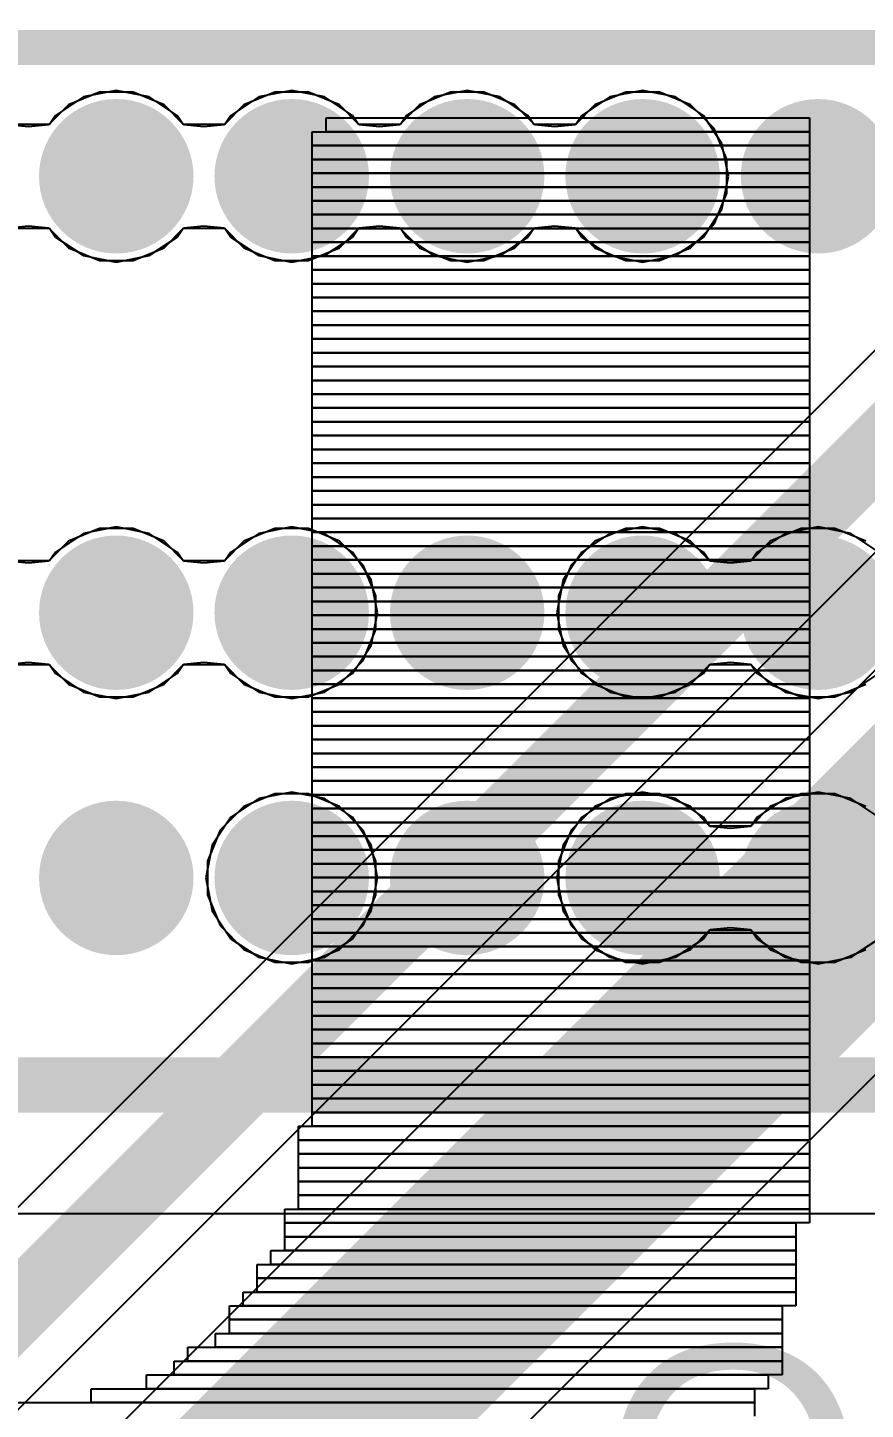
# Model space of a CAD drawing. Header units: inches. Extents: x -25 to 271, y -41 to 15.
# Drawn here: x 13.34 to 16.37, y -32.47 to -27.47 of the extents above; entities that cross this region are included whole.
import ezdxf

# ---------------------------------------------------------------- set-up
doc = ezdxf.new("R2010")
doc.units = ezdxf.units.IN
for name, color, linetype in [('Bottom Layer', 5, 'Continuous'), ('Bottom Overlay', 54, 'Continuous'), ('Top Layer', 1, 'Continuous'), ('Top Overlay', 2, 'Continuous'), ('Top Paste', 8, 'Continuous'), ('Top Solder', 216, 'Continuous')]:
    doc.layers.add(name, color=color, linetype=linetype)
doc.styles.add('Arial', font='', dxfattribs={"height": 0.2})
doc.styles.get('Arial').set_extended_font_data('Arial')

# ---------------------------------------------------------------- blocks, each defined once
blk = doc.blocks.new('BL_R8812AF1_B_14')
at = {"layer": 'Bottom Overlay'}
blk.add_lwpolyline([(13.5, 8.9, 0.127, 0.127, 0), (-13.5, 8.9, 0.127, 0.127, 0)], format="xyseb", dxfattribs=at)
blk = doc.blocks.new('ADM6_30_01_5_L_4_2_A_TR_66')
at = {"layer": 'Top Layer'}
h = blk.add_hatch(color=1, dxfattribs=at)
edge = h.paths.add_edge_path()
edge.add_arc((-0.9525, 1.75), 0.178, 0, 360)
h = blk.add_hatch(color=1, dxfattribs=at)
edge = h.paths.add_edge_path()
edge.add_arc((-0.3175, 1.75), 0.178, 0, 360)
h = blk.add_hatch(color=1, dxfattribs=at)
edge = h.paths.add_edge_path()
edge.add_arc((0.3175, 1.75), 0.178, 0, 360)
h = blk.add_hatch(color=1, dxfattribs=at)
edge = h.paths.add_edge_path()
edge.add_arc((0.9525, 1.75), 0.178, 0, 360)
h = blk.add_hatch(color=1, dxfattribs=at)
edge = h.paths.add_edge_path()
edge.add_arc((1.5875, 1.75), 0.178, 0, 360)
h = blk.add_hatch(color=1, dxfattribs=at)
edge = h.paths.add_edge_path()
edge.add_arc((-0.9525, 0.79), 0.178, 0, 360)
h = blk.add_hatch(color=1, dxfattribs=at)
edge = h.paths.add_edge_path()
edge.add_arc((-0.3175, 0.79), 0.178, 0, 360)
h = blk.add_hatch(color=1, dxfattribs=at)
edge = h.paths.add_edge_path()
edge.add_arc((0.3175, 0.79), 0.178, 0, 360)
h = blk.add_hatch(color=1, dxfattribs=at)
edge = h.paths.add_edge_path()
edge.add_arc((0.9525, 0.79), 0.178, 0, 360)
h = blk.add_hatch(color=1, dxfattribs=at)
edge = h.paths.add_edge_path()
edge.add_arc((1.5875, 0.79), 0.178, 0, 360)
h = blk.add_hatch(color=1, dxfattribs=at)
edge = h.paths.add_edge_path()
edge.add_arc((-0.9525, -0.79), 0.178, 0, 360)
h = blk.add_hatch(color=1, dxfattribs=at)
edge = h.paths.add_edge_path()
edge.add_arc((-0.3175, -0.79), 0.178, 0, 360)
h = blk.add_hatch(color=1, dxfattribs=at)
edge = h.paths.add_edge_path()
edge.add_arc((0.3175, -0.79), 0.178, 0, 360)
h = blk.add_hatch(color=1, dxfattribs=at)
edge = h.paths.add_edge_path()
edge.add_arc((0.9525, -0.79), 0.178, 0, 360)
h = blk.add_hatch(color=1, dxfattribs=at)
edge = h.paths.add_edge_path()
edge.add_arc((1.5875, -0.79), 0.178, 0, 360)
at = {"layer": 'Top Paste'}
h = blk.add_hatch(color=8, dxfattribs=at)
edge = h.paths.add_edge_path()
edge.add_arc((-0.9525, 1.75), 0.178, 0, 360)
h = blk.add_hatch(color=8, dxfattribs=at)
edge = h.paths.add_edge_path()
edge.add_arc((-0.3175, 1.75), 0.178, 0, 360)
h = blk.add_hatch(color=8, dxfattribs=at)
edge = h.paths.add_edge_path()
edge.add_arc((0.3175, 1.75), 0.178, 0, 360)
h = blk.add_hatch(color=8, dxfattribs=at)
edge = h.paths.add_edge_path()
edge.add_arc((0.9525, 1.75), 0.178, 0, 360)
h = blk.add_hatch(color=8, dxfattribs=at)
edge = h.paths.add_edge_path()
edge.add_arc((1.5875, 1.75), 0.178, 0, 360)
h = blk.add_hatch(color=8, dxfattribs=at)
edge = h.paths.add_edge_path()
edge.add_arc((-0.9525, 0.79), 0.178, 0, 360)
h = blk.add_hatch(color=8, dxfattribs=at)
edge = h.paths.add_edge_path()
edge.add_arc((-0.3175, 0.79), 0.178, 0, 360)
h = blk.add_hatch(color=8, dxfattribs=at)
edge = h.paths.add_edge_path()
edge.add_arc((0.3175, 0.79), 0.178, 0, 360)
h = blk.add_hatch(color=8, dxfattribs=at)
edge = h.paths.add_edge_path()
edge.add_arc((0.9525, 0.79), 0.178, 0, 360)
h = blk.add_hatch(color=8, dxfattribs=at)
edge = h.paths.add_edge_path()
edge.add_arc((1.5875, 0.79), 0.178, 0, 360)
h = blk.add_hatch(color=8, dxfattribs=at)
edge = h.paths.add_edge_path()
edge.add_arc((-0.9525, -0.79), 0.178, 0, 360)
h = blk.add_hatch(color=8, dxfattribs=at)
edge = h.paths.add_edge_path()
edge.add_arc((-0.3175, -0.79), 0.178, 0, 360)
h = blk.add_hatch(color=8, dxfattribs=at)
edge = h.paths.add_edge_path()
edge.add_arc((0.3175, -0.79), 0.178, 0, 360)
h = blk.add_hatch(color=8, dxfattribs=at)
edge = h.paths.add_edge_path()
edge.add_arc((0.9525, -0.79), 0.178, 0, 360)
h = blk.add_hatch(color=8, dxfattribs=at)
edge = h.paths.add_edge_path()
edge.add_arc((1.5875, -0.79), 0.178, 0, 360)
at = {"layer": 'Top Solder'}
h = blk.add_hatch(color=216, dxfattribs=at)
edge = h.paths.add_edge_path()
edge.add_arc((-0.9525, 1.75), 0.2796, 0, 360)
h = blk.add_hatch(color=216, dxfattribs=at)
edge = h.paths.add_edge_path()
edge.add_arc((-0.3175, 1.75), 0.2796, 0, 360)
h = blk.add_hatch(color=216, dxfattribs=at)
edge = h.paths.add_edge_path()
edge.add_arc((0.3175, 1.75), 0.2796, 0, 360)
h = blk.add_hatch(color=216, dxfattribs=at)
edge = h.paths.add_edge_path()
edge.add_arc((0.9525, 1.75), 0.2796, 0, 360)
h = blk.add_hatch(color=216, dxfattribs=at)
edge = h.paths.add_edge_path()
edge.add_arc((1.5875, 1.75), 0.2796, 0, 360)
h = blk.add_hatch(color=216, dxfattribs=at)
edge = h.paths.add_edge_path()
edge.add_arc((-0.9525, 0.79), 0.2796, 0, 360)
h = blk.add_hatch(color=216, dxfattribs=at)
edge = h.paths.add_edge_path()
edge.add_arc((-0.3175, 0.79), 0.2796, 0, 360)
h = blk.add_hatch(color=216, dxfattribs=at)
edge = h.paths.add_edge_path()
edge.add_arc((0.3175, 0.79), 0.2796, 0, 360)
h = blk.add_hatch(color=216, dxfattribs=at)
edge = h.paths.add_edge_path()
edge.add_arc((0.9525, 0.79), 0.2796, 0, 360)
h = blk.add_hatch(color=216, dxfattribs=at)
edge = h.paths.add_edge_path()
edge.add_arc((1.5875, 0.79), 0.2796, 0, 360)
h = blk.add_hatch(color=216, dxfattribs=at)
edge = h.paths.add_edge_path()
edge.add_arc((-0.9525, -0.79), 0.2796, 0, 360)
h = blk.add_hatch(color=216, dxfattribs=at)
edge = h.paths.add_edge_path()
edge.add_arc((-0.3175, -0.79), 0.2796, 0, 360)
h = blk.add_hatch(color=216, dxfattribs=at)
edge = h.paths.add_edge_path()
edge.add_arc((0.3175, -0.79), 0.2796, 0, 360)
h = blk.add_hatch(color=216, dxfattribs=at)
edge = h.paths.add_edge_path()
edge.add_arc((0.9525, -0.79), 0.2796, 0, 360)
h = blk.add_hatch(color=216, dxfattribs=at)
edge = h.paths.add_edge_path()
edge.add_arc((1.5875, -0.79), 0.2796, 0, 360)
at = {"layer": 'Top Overlay'}
blk.add_lwpolyline([(11.178, 2.5, 0.2, 0.2, 0), (-11.178, 2.5, 0.2, 0.2, 0)], format="xyseb", dxfattribs=at)

msp = doc.modelspace()

# ---------------------------------------------------------------- linework, layer by layer
at = {"layer": 'Bottom Layer'}
for p, q in [((17.5896, -27.4594), (10.1543, -34.8946)), ((18.5239, -27.6828), (11.5147, -34.692)), ((10.4447, -35.3367), (18.0317, -27.7498)), ((13.2487, -34.423), (19.4081, -28.2636))]:
    msp.add_line(p, q, dxfattribs=at)
for points in [[(10.2616, -35.1536, 0.254, 0.254, 0), (17.8486, -27.5666, 0.254, 0.254, 0)], [(11.881, -35.0582, 0.762, 0.762, 0), (19.0419, -27.8973, 0.762, 0.762, 0)]]:
    msp.add_lwpolyline(points, format="xyseb", dxfattribs=at)
at = {"layer": 'Bottom Overlay'}
for p, q in [((14.4225, -27.8488), (14.4225, -27.7988)), ((14.4225, -27.7988), (16.1723, -27.7988)), ((16.1723, -27.7988), (16.1723, -27.8488)), ((14.3725, -27.8989), (14.3725, -27.8488)), ((14.3725, -27.8488), (16.1723, -27.8488)), ((16.1723, -27.8488), (14.4225, -27.8488)), ((16.1723, -27.8488), (16.1723, -27.8989)), ((14.3725, -27.9489), (14.3725, -27.8989)), ((14.3725, -27.8989), (16.1723, -27.8989)), ((16.1723, -27.8989), (14.3725, -27.8989)), ((16.1723, -27.8989), (16.1723, -27.9489)), ((16.1723, -27.9489), (14.3725, -27.9489)), ((14.3725, -27.9989), (14.3725, -27.9489)), ((14.3725, -27.9489), (16.1723, -27.9489)), ((16.1723, -27.9489), (16.1723, -27.9989)), ((16.1723, -27.9989), (14.3725, -27.9989)), ((14.3725, -28.049), (14.3725, -27.9989)), ((14.3725, -27.9989), (16.1723, -27.9989)), ((16.1723, -27.9989), (16.1723, -28.049)), ((16.1723, -28.049), (14.3725, -28.049)), ((14.3725, -28.0987), (14.3725, -28.049)), ((14.3725, -28.049), (16.1723, -28.049)), ((16.1723, -28.049), (16.1723, -28.0987)), ((14.3725, -28.1488), (14.3725, -28.0987)), ((14.3725, -28.0987), (16.1723, -28.0987)), ((16.1723, -28.0987), (14.3725, -28.0987)), ((16.1723, -28.0987), (16.1723, -28.1488)), ((16.1723, -28.1488), (14.3725, -28.1488)), ((14.3725, -28.1988), (14.3725, -28.1488)), ((14.3725, -28.1488), (16.1723, -28.1488)), ((16.1723, -28.1488), (16.1723, -28.1988)), ((16.1723, -28.1988), (14.3725, -28.1988)), ((14.3725, -28.2489), (14.3725, -28.1988)), ((14.3725, -28.1988), (16.1723, -28.1988)), ((16.1723, -28.1988), (16.1723, -28.2489)), ((16.1723, -28.2489), (14.3725, -28.2489)), ((14.3725, -28.2989), (14.3725, -28.2489)), ((14.3725, -28.2489), (16.1723, -28.2489)), ((16.1723, -28.2489), (16.1723, -28.2989)), ((14.3725, -28.3489), (14.3725, -28.2989)), ((14.3725, -28.2989), (16.1723, -28.2989)), ((16.1723, -28.2989), (14.3725, -28.2989)), ((16.1723, -28.2989), (16.1723, -28.3489)), ((16.1723, -28.3489), (14.3725, -28.3489)), ((14.3725, -28.399), (14.3725, -28.3489)), ((14.3725, -28.3489), (16.1723, -28.3489)), ((16.1723, -28.3489), (16.1723, -28.399)), ((16.1723, -28.399), (14.3725, -28.399)), ((14.3725, -28.4488), (14.3725, -28.399)), ((14.3725, -28.399), (16.1723, -28.399)), ((16.1723, -28.399), (16.1723, -28.4488)), ((16.1723, -28.4488), (14.3725, -28.4488)), ((14.3725, -28.4988), (14.3725, -28.4488)), ((14.3725, -28.4488), (16.1723, -28.4488)), ((16.1723, -28.4488), (16.1723, -28.4988)), ((16.1723, -28.4988), (14.3725, -28.4988)), ((14.3725, -28.5488), (14.3725, -28.4988)), ((14.3725, -28.4988), (16.1723, -28.4988)), ((16.1723, -28.4988), (16.1723, -28.5488)), ((16.1723, -28.5488), (14.3725, -28.5488)), ((14.3725, -28.5989), (14.3725, -28.5488)), ((14.3725, -28.5488), (16.1723, -28.5488)), ((16.1723, -28.5488), (16.1723, -28.5989)), ((14.3725, -28.6489), (14.3725, -28.5989)), ((14.3725, -28.5989), (16.1723, -28.5989)), ((16.1723, -28.5989), (14.3725, -28.5989)), ((16.1723, -28.5989), (16.1723, -28.6489)), ((16.1723, -28.6489), (14.3725, -28.6489)), ((14.3725, -28.699), (14.3725, -28.6489)), ((14.3725, -28.6489), (16.1723, -28.6489)), ((16.1723, -28.6489), (16.1723, -28.699)), ((16.1723, -28.699), (14.3725, -28.699)), ((14.3725, -28.749), (14.3725, -28.699)), ((14.3725, -28.699), (16.1723, -28.699)), ((16.1723, -28.699), (16.1723, -28.749)), ((14.3725, -28.7988), (14.3725, -28.749)), ((14.3725, -28.749), (16.1723, -28.749)), ((16.1723, -28.749), (14.3725, -28.749)), ((16.1723, -28.749), (16.1723, -28.7988)), ((16.1723, -28.7988), (14.3725, -28.7988)), ((14.3725, -28.8488), (14.3725, -28.7988)), ((14.3725, -28.7988), (16.1723, -28.7988)), ((16.1723, -28.7988), (16.1723, -28.8488)), ((16.1723, -28.8488), (14.3725, -28.8488)), ((14.3725, -28.8988), (14.3725, -28.8488)), ((14.3725, -28.8488), (16.1723, -28.8488)), ((16.1723, -28.8488), (16.1723, -28.8988)), ((16.1723, -28.8988), (14.3725, -28.8988)), ((14.3725, -28.9489), (14.3725, -28.8988)), ((14.3725, -28.8988), (16.1723, -28.8988)), ((16.1723, -28.8988), (16.1723, -28.9489)), ((14.3725, -28.9989), (14.3725, -28.9489)), ((14.3725, -28.9489), (16.1723, -28.9489)), ((16.1723, -28.9489), (14.3725, -28.9489)), ((16.1723, -28.9489), (16.1723, -28.9989)), ((16.1723, -28.9989), (14.3725, -28.9989)), ((14.3725, -29.049), (14.3725, -28.9989)), ((14.3725, -28.9989), (16.1723, -28.9989)), ((16.1723, -28.9989), (16.1723, -29.049)), ((16.1723, -29.049), (14.3725, -29.049)), ((14.3725, -29.099), (14.3725, -29.049)), ((14.3725, -29.049), (16.1723, -29.049)), ((16.1723, -29.049), (16.1723, -29.099)), ((16.1723, -29.099), (14.3725, -29.099)), ((14.3725, -29.1488), (14.3725, -29.099)), ((14.3725, -29.099), (16.1723, -29.099)), ((16.1723, -29.099), (16.1723, -29.1488)), ((16.1723, -29.1488), (14.3725, -29.1488)), ((14.3725, -29.1988), (14.3725, -29.1488)), ((14.3725, -29.1488), (16.1723, -29.1488)), ((16.1723, -29.1488), (16.1723, -29.1988)), ((16.1723, -29.1988), (14.3725, -29.1988)), ((14.3725, -29.2489), (14.3725, -29.1988)), ((14.3725, -29.1988), (16.1723, -29.1988)), ((16.1723, -29.1988), (16.1723, -29.2489)), ((16.1723, -29.2489), (14.3725, -29.2489)), ((14.3725, -29.2989), (14.3725, -29.2489)), ((14.3725, -29.2489), (16.1723, -29.2489)), ((16.1723, -29.2489), (16.1723, -29.2989)), ((14.3725, -29.3489), (14.3725, -29.2989)), ((14.3725, -29.2989), (16.1723, -29.2989)), ((16.1723, -29.2989), (14.3725, -29.2989)), ((16.1723, -29.2989), (16.1723, -29.3489)), ((16.1723, -29.3489), (14.3725, -29.3489)), ((14.3725, -29.399), (14.3725, -29.3489)), ((14.3725, -29.3489), (16.1723, -29.3489)), ((16.1723, -29.3489), (16.1723, -29.399)), ((16.1723, -29.399), (14.3725, -29.399)), ((14.3725, -29.4488), (14.3725, -29.399)), ((14.3725, -29.399), (16.1723, -29.399)), ((16.1723, -29.399), (16.1723, -29.4488)), ((14.3725, -29.4988), (14.3725, -29.4488)), ((14.3725, -29.4488), (16.1723, -29.4488)), ((16.1723, -29.4488), (14.3725, -29.4488)), ((16.1723, -29.4488), (16.1723, -29.4988)), ((16.1723, -29.4988), (14.3725, -29.4988)), ((14.3725, -29.5488), (14.3725, -29.4988)), ((14.3725, -29.4988), (16.1723, -29.4988)), ((16.1723, -29.4988), (16.1723, -29.5488)), ((14.3725, -29.5989), (14.3725, -29.5488)), ((14.3725, -29.5488), (16.1723, -29.5488)), ((16.1723, -29.5488), (14.3725, -29.5488)), ((16.1723, -29.5488), (16.1723, -29.5989)), ((14.3725, -29.6489), (14.3725, -29.5989)), ((14.3725, -29.5989), (16.1723, -29.5989)), ((16.1723, -29.5989), (14.3725, -29.5989)), ((16.1723, -29.5989), (16.1723, -29.6489)), ((16.1723, -29.6489), (14.3725, -29.6489)), ((14.3725, -29.6989), (14.3725, -29.6489)), ((14.3725, -29.6489), (16.1723, -29.6489)), ((16.1723, -29.6489), (16.1723, -29.6989)), ((16.1723, -29.6989), (14.3725, -29.6989)), ((14.3725, -29.749), (14.3725, -29.6989)), ((14.3725, -29.6989), (16.1723, -29.6989)), ((16.1723, -29.6989), (16.1723, -29.749)), ((14.3725, -29.7988), (14.3725, -29.749)), ((14.3725, -29.749), (16.1723, -29.749)), ((16.1723, -29.749), (14.3725, -29.749)), ((16.1723, -29.749), (16.1723, -29.7988)), ((16.1723, -29.7988), (14.3725, -29.7988)), ((14.3725, -29.8488), (14.3725, -29.7988)), ((14.3725, -29.7988), (16.1723, -29.7988)), ((16.1723, -29.7988), (16.1723, -29.8488)), ((14.3725, -29.8988), (14.3725, -29.8488)), ((14.3725, -29.8488), (16.1723, -29.8488)), ((16.1723, -29.8488), (14.3725, -29.8488)), ((16.1723, -29.8488), (16.1723, -29.8988)), ((16.1723, -29.8988), (14.3725, -29.8988)), ((14.3725, -29.9489), (14.3725, -29.8988)), ((14.3725, -29.8988), (16.1723, -29.8988)), ((16.1723, -29.8988), (16.1723, -29.9489)), ((14.3725, -29.9989), (14.3725, -29.9489)), ((14.3725, -29.9489), (16.1723, -29.9489)), ((16.1723, -29.9489), (14.3725, -29.9489)), ((16.1723, -29.9489), (16.1723, -29.9989)), ((16.1723, -29.9989), (14.3725, -29.9989)), ((14.3725, -30.049), (14.3725, -29.9989)), ((14.3725, -29.9989), (16.1723, -29.9989)), ((16.1723, -29.9989), (16.1723, -30.049)), ((16.1723, -30.049), (14.3725, -30.049)), ((14.3725, -30.099), (14.3725, -30.049)), ((14.3725, -30.049), (16.1723, -30.049)), ((16.1723, -30.049), (16.1723, -30.099)), ((14.3725, -30.1488), (14.3725, -30.099)), ((14.3725, -30.099), (16.1723, -30.099)), ((16.1723, -30.099), (14.3725, -30.099)), ((16.1723, -30.099), (16.1723, -30.1488)), ((16.1723, -30.1488), (14.3725, -30.1488)), ((14.3725, -30.1988), (14.3725, -30.1488)), ((14.3725, -30.1488), (16.1723, -30.1488)), ((16.1723, -30.1488), (16.1723, -30.1988)), ((16.1723, -30.1988), (14.3725, -30.1988)), ((14.3725, -30.2489), (14.3725, -30.1988)), ((14.3725, -30.1988), (16.1723, -30.1988)), ((16.1723, -30.1988), (16.1723, -30.2489)), ((16.1723, -30.2489), (14.3725, -30.2489)), ((14.3725, -30.2989), (14.3725, -30.2489)), ((14.3725, -30.2489), (16.1723, -30.2489)), ((16.1723, -30.2489), (16.1723, -30.2989)), ((16.1723, -30.2989), (14.3725, -30.2989)), ((14.3725, -30.3489), (14.3725, -30.2989)), ((14.3725, -30.2989), (16.1723, -30.2989)), ((16.1723, -30.2989), (16.1723, -30.3489)), ((14.3725, -30.399), (14.3725, -30.3489)), ((14.3725, -30.3489), (16.1723, -30.3489)), ((16.1723, -30.3489), (14.3725, -30.3489)), ((16.1723, -30.3489), (16.1723, -30.399)), ((14.3725, -30.4488), (14.3725, -30.399)), ((14.3725, -30.399), (16.1723, -30.399)), ((16.1723, -30.399), (14.3725, -30.399)), ((16.1723, -30.399), (16.1723, -30.4488)), ((14.3725, -30.4988), (14.3725, -30.4488)), ((14.3725, -30.4488), (16.1723, -30.4488)), ((16.1723, -30.4488), (14.3725, -30.4488)), ((16.1723, -30.4488), (16.1723, -30.4988)), ((14.3725, -30.5488), (14.3725, -30.4988)), ((14.3725, -30.4988), (16.1723, -30.4988)), ((16.1723, -30.4988), (14.3725, -30.4988)), ((16.1723, -30.4988), (16.1723, -30.5488)), ((16.1723, -30.5488), (14.3725, -30.5488)), ((14.3725, -30.5989), (14.3725, -30.5488)), ((14.3725, -30.5488), (16.1723, -30.5488)), ((16.1723, -30.5488), (16.1723, -30.5989)), ((14.3725, -30.6489), (14.3725, -30.5989)), ((14.3725, -30.5989), (16.1723, -30.5989)), ((16.1723, -30.5989), (14.3725, -30.5989)), ((16.1723, -30.5989), (16.1723, -30.6489)), ((16.1723, -30.6489), (14.3725, -30.6489)), ((14.3725, -30.6989), (14.3725, -30.6489)), ((14.3725, -30.6489), (16.1723, -30.6489)), ((16.1723, -30.6489), (16.1723, -30.6989)), ((16.1723, -30.6989), (14.3725, -30.6989)), ((14.3725, -30.749), (14.3725, -30.6989)), ((14.3725, -30.6989), (16.1723, -30.6989)), ((16.1723, -30.6989), (16.1723, -30.749)), ((16.1723, -30.749), (14.3725, -30.749)), ((14.3725, -30.7988), (14.3725, -30.749)), ((14.3725, -30.749), (16.1723, -30.749)), ((16.1723, -30.749), (16.1723, -30.7988)), ((16.1723, -30.7988), (14.3725, -30.7988)), ((14.3725, -30.8488), (14.3725, -30.7988)), ((14.3725, -30.7988), (16.1723, -30.7988)), ((16.1723, -30.7988), (16.1723, -30.8488)), ((16.1723, -30.8488), (14.3725, -30.8488)), ((14.3725, -30.8988), (14.3725, -30.8488)), ((14.3725, -30.8488), (16.1723, -30.8488)), ((16.1723, -30.8488), (16.1723, -30.8988)), ((14.3725, -30.9489), (14.3725, -30.8988)), ((14.3725, -30.8988), (16.1723, -30.8988)), ((16.1723, -30.8988), (14.3725, -30.8988)), ((16.1723, -30.8988), (16.1723, -30.9489)), ((16.1723, -30.9489), (14.3725, -30.9489)), ((14.3725, -30.9989), (14.3725, -30.9489)), ((14.3725, -30.9489), (16.1723, -30.9489)), ((16.1723, -30.9489), (16.1723, -30.9989)), ((16.1723, -30.9989), (14.3725, -30.9989)), ((14.3725, -31.049), (14.3725, -30.9989)), ((14.3725, -30.9989), (16.1723, -30.9989)), ((16.1723, -30.9989), (16.1723, -31.049)), ((14.3725, -31.099), (14.3725, -31.049)), ((14.3725, -31.049), (16.1723, -31.049)), ((16.1723, -31.049), (14.3725, -31.049)), ((16.1723, -31.049), (16.1723, -31.099)), ((16.1723, -31.099), (14.3725, -31.099)), ((14.3725, -31.1488), (14.3725, -31.099)), ((14.3725, -31.099), (16.1723, -31.099)), ((16.1723, -31.099), (16.1723, -31.1488)), ((14.3725, -31.1988), (14.3725, -31.1488)), ((14.3725, -31.1488), (16.1723, -31.1488)), ((16.1723, -31.1488), (14.3725, -31.1488)), ((16.1723, -31.1488), (16.1723, -31.1988)), ((16.1723, -31.1988), (14.3725, -31.1988)), ((14.3725, -31.2489), (14.3725, -31.1988)), ((14.3725, -31.1988), (16.1723, -31.1988)), ((16.1723, -31.1988), (16.1723, -31.2489)), ((14.3725, -31.2989), (14.3725, -31.2489)), ((14.3725, -31.2489), (16.1723, -31.2489)), ((16.1723, -31.2489), (14.3725, -31.2489)), ((16.1723, -31.2489), (16.1723, -31.2989)), ((14.3725, -31.3489), (14.3725, -31.2989)), ((14.3725, -31.2989), (16.1723, -31.2989)), ((16.1723, -31.2989), (14.3725, -31.2989)), ((16.1723, -31.2989), (16.1723, -31.3489)), ((16.1723, -31.3489), (14.3725, -31.3489)), ((14.3725, -31.399), (14.3725, -31.3489)), ((14.3725, -31.3489), (16.1723, -31.3489)), ((16.1723, -31.3489), (16.1723, -31.399)), ((16.1723, -31.399), (14.3725, -31.399)), ((14.3725, -31.4488), (14.3725, -31.399)), ((14.3725, -31.399), (16.1723, -31.399)), ((16.1723, -31.399), (16.1723, -31.4488)), ((14.3224, -31.4988), (14.3224, -31.4488)), ((14.3224, -31.4488), (16.1723, -31.4488)), ((16.1723, -31.4488), (14.3725, -31.4488)), ((16.1723, -31.4488), (16.1723, -31.4988)), ((16.1723, -31.4988), (14.3224, -31.4988)), ((14.3224, -31.5488), (14.3224, -31.4988)), ((14.3224, -31.4988), (16.1723, -31.4988)), ((16.1723, -31.4988), (16.1723, -31.5488)), ((14.3224, -31.5989), (14.3224, -31.5488)), ((14.3224, -31.5488), (16.1723, -31.5488)), ((16.1723, -31.5488), (14.3224, -31.5488)), ((16.1723, -31.5488), (16.1723, -31.5989)), ((14.3224, -31.6489), (14.3224, -31.5989)), ((14.3224, -31.5989), (16.1723, -31.5989)), ((16.1723, -31.5989), (14.3224, -31.5989)), ((16.1723, -31.5989), (16.1723, -31.6489)), ((14.3224, -31.6989), (14.3224, -31.6489)), ((14.3224, -31.6489), (16.1723, -31.6489)), ((16.1723, -31.6489), (14.3224, -31.6489)), ((16.1723, -31.6489), (16.1723, -31.6989)), ((14.3224, -31.749), (14.3224, -31.6989)), ((14.3224, -31.6989), (16.1723, -31.6989)), ((16.1723, -31.6989), (14.3224, -31.6989)), ((16.1723, -31.6989), (16.1723, -31.749)), ((14.2724, -31.7988), (14.2724, -31.749)), ((14.2724, -31.749), (16.1723, -31.749)), ((16.1723, -31.749), (14.3224, -31.749)), ((16.1723, -31.749), (16.1723, -31.7988)), ((16.1723, -31.7988), (14.2724, -31.7988)), ((14.2724, -31.8488), (14.2724, -31.7988)), ((14.2724, -31.7988), (16.1223, -31.7988)), ((16.1223, -31.7988), (16.1223, -31.8488)), ((16.1223, -31.8488), (14.2724, -31.8488)), ((14.2724, -31.8988), (14.2724, -31.8488)), ((14.2724, -31.8488), (16.1223, -31.8488)), ((16.1223, -31.8488), (16.1223, -31.8988)), ((14.2223, -31.9489), (14.2223, -31.8988)), ((14.2223, -31.8988), (16.1223, -31.8988)), ((16.1223, -31.8988), (14.2724, -31.8988)), ((16.1223, -31.8988), (16.1223, -31.9489)), ((14.1723, -31.9989), (14.1723, -31.9489)), ((14.1723, -31.9489), (16.1223, -31.9489)), ((16.1223, -31.9489), (14.2223, -31.9489)), ((16.1223, -31.9489), (16.1223, -31.9989)), ((14.1723, -32.049), (14.1723, -31.9989)), ((14.1723, -31.9989), (16.1223, -31.9989)), ((16.1223, -31.9989), (14.1723, -31.9989)), ((16.1223, -31.9989), (16.1223, -32.049)), ((14.1223, -32.099), (14.1223, -32.049)), ((14.1223, -32.049), (16.1223, -32.049)), ((16.1223, -32.049), (14.1723, -32.049)), ((16.1223, -32.049), (16.1223, -32.099)), ((14.0725, -32.1488), (14.0725, -32.099)), ((14.0725, -32.099), (16.0725, -32.099)), ((16.1223, -32.099), (14.1223, -32.099)), ((16.0725, -32.099), (16.0725, -32.1488)), ((14.0725, -32.1988), (14.0725, -32.1488)), ((14.0725, -32.1488), (16.0725, -32.1488)), ((16.0725, -32.1488), (14.0725, -32.1488)), ((16.0725, -32.1488), (16.0725, -32.1988)), ((14.0225, -32.2489), (14.0225, -32.1988)), ((14.0225, -32.1988), (16.0725, -32.1988)), ((16.0725, -32.1988), (14.0725, -32.1988)), ((16.0725, -32.1988), (16.0725, -32.2489)), ((13.9224, -32.2989), (13.9224, -32.2489)), ((13.9224, -32.2489), (16.0725, -32.2489)), ((16.0725, -32.2489), (14.0225, -32.2489)), ((16.0725, -32.2489), (16.0725, -32.2989)), ((13.8723, -32.3489), (13.8723, -32.2989)), ((13.8723, -32.2989), (16.0725, -32.2989)), ((16.0725, -32.2989), (13.9224, -32.2989)), ((16.0725, -32.2989), (16.0725, -32.3489)), ((13.7723, -32.399), (13.7723, -32.3489)), ((13.7723, -32.3489), (16.0224, -32.3489)), ((16.0725, -32.3489), (13.8723, -32.3489)), ((16.0224, -32.3489), (16.0224, -32.399)), ((13.5724, -32.4488), (13.5724, -32.399)), ((13.5724, -32.399), (15.9724, -32.399)), ((16.0224, -32.399), (13.7723, -32.399)), ((15.9724, -32.399), (15.9724, -32.4488)), ((10.7225, -32.4488), (15.9724, -32.4488)), ((15.9724, -32.4488), (13.5724, -32.4488)), ((15.9724, -32.4488), (15.9724, -32.4988))]:
    msp.add_line(p, q, dxfattribs=at)
at = {"layer": 'Top Layer'}
for p, q in [((13.6022, -27.705), (13.4901, -27.7515)), ((13.6629, -27.6991), (13.5439, -27.7227)), ((13.7236, -27.705), (13.6022, -27.705)), ((13.7819, -27.7227), (13.6629, -27.6991)), ((13.8357, -27.7515), (13.7236, -27.705)), ((14.2372, -27.705), (14.1251, -27.7515)), ((14.2979, -27.6991), (14.1789, -27.7227)), ((14.3586, -27.705), (14.2372, -27.705)), ((14.4169, -27.7227), (14.2979, -27.6991)), ((14.4707, -27.7515), (14.3586, -27.705)), ((14.8722, -27.705), (14.7601, -27.7515)), ((14.9329, -27.6991), (14.8139, -27.7227)), ((14.9936, -27.705), (14.8722, -27.705)), ((15.0519, -27.7227), (14.9329, -27.6991)), ((15.1057, -27.7515), (14.9936, -27.705)), ((15.5072, -27.705), (15.3951, -27.7515)), ((15.5679, -27.6991), (15.4489, -27.7227)), ((15.6286, -27.705), (15.5072, -27.705)), ((15.6869, -27.7227), (15.5679, -27.6991)), ((15.7407, -27.7515), (15.6286, -27.705)), ((13.4901, -27.7515), (13.4182, -27.8234)), ((13.5439, -27.7227), (13.443, -27.7902)), ((13.8828, -27.7902), (13.7819, -27.7227)), ((13.9076, -27.8234), (13.8357, -27.7515)), ((14.1251, -27.7515), (14.0532, -27.8234)), ((14.1789, -27.7227), (14.078, -27.7902)), ((14.5178, -27.7902), (14.4169, -27.7227)), ((14.5426, -27.8234), (14.4707, -27.7515)), ((14.7601, -27.7515), (14.6882, -27.8234)), ((14.8139, -27.7227), (14.713, -27.7902)), ((15.1528, -27.7902), (15.0519, -27.7227)), ((15.1776, -27.8234), (15.1057, -27.7515)), ((15.3951, -27.7515), (15.3232, -27.8234)), ((15.4489, -27.7227), (15.348, -27.7902)), ((15.7878, -27.7902), (15.6869, -27.7227)), ((15.8265, -27.8373), (15.7407, -27.7515)), ((13.443, -27.7902), (13.4213, -27.8227)), ((13.9046, -27.8227), (13.8828, -27.7902)), ((14.078, -27.7902), (14.0563, -27.8227)), ((14.5396, -27.8227), (14.5178, -27.7902)), ((14.713, -27.7902), (14.6913, -27.8227)), ((15.1746, -27.8227), (15.1528, -27.7902)), ((15.348, -27.7902), (15.3263, -27.8227)), ((15.8552, -27.891), (15.7878, -27.7902)), ((13.4213, -27.8227), (13.2696, -27.8227)), ((13.3454, -27.8311), (13.2726, -27.8234)), ((13.4182, -27.8234), (13.3454, -27.8311)), ((14.0563, -27.8227), (13.9046, -27.8227)), ((13.9804, -27.8311), (13.9076, -27.8234)), ((14.0532, -27.8234), (13.9804, -27.8311)), ((14.6913, -27.8227), (14.5396, -27.8227)), ((14.6154, -27.8311), (14.5426, -27.8234)), ((14.6882, -27.8234), (14.6154, -27.8311)), ((15.3263, -27.8227), (15.1746, -27.8227)), ((15.2504, -27.8311), (15.1776, -27.8234)), ((15.3232, -27.8234), (15.2504, -27.8311)), ((15.8729, -27.9494), (15.8265, -27.8373)), ((15.8789, -28.01), (15.8552, -27.891)), ((15.8729, -28.0707), (15.8729, -27.9494)), ((15.8552, -28.129), (15.8789, -28.01)), ((15.8265, -28.1828), (15.8729, -28.0707)), ((15.7878, -28.2299), (15.8552, -28.129)), ((13.2696, -28.1974), (13.4213, -28.1974)), ((13.2726, -28.1967), (13.3454, -28.189)), ((13.3454, -28.189), (13.4182, -28.1967)), ((13.4182, -28.1967), (13.4901, -28.2686)), ((13.4213, -28.1974), (13.443, -28.2299)), ((13.8357, -28.2686), (13.9076, -28.1967)), ((13.8828, -28.2299), (13.9046, -28.1974)), ((13.9046, -28.1974), (14.0563, -28.1974)), ((13.9076, -28.1967), (13.9804, -28.189)), ((13.9804, -28.189), (14.0532, -28.1967)), ((14.0532, -28.1967), (14.1251, -28.2686)), ((14.0563, -28.1974), (14.078, -28.2299)), ((14.4707, -28.2686), (14.5426, -28.1967)), ((14.5178, -28.2299), (14.5396, -28.1974)), ((14.5396, -28.1974), (14.6913, -28.1974)), ((14.5426, -28.1967), (14.6154, -28.189)), ((14.6154, -28.189), (14.6882, -28.1967)), ((14.6882, -28.1967), (14.7601, -28.2686)), ((14.6913, -28.1974), (14.713, -28.2299)), ((15.1057, -28.2686), (15.1776, -28.1967)), ((15.1528, -28.2299), (15.1746, -28.1974)), ((15.1746, -28.1974), (15.3263, -28.1974)), ((15.1776, -28.1967), (15.2504, -28.189)), ((15.2504, -28.189), (15.3232, -28.1967)), ((15.3232, -28.1967), (15.3951, -28.2686)), ((15.3263, -28.1974), (15.348, -28.2299)), ((15.7407, -28.2686), (15.8265, -28.1828)), ((13.443, -28.2299), (13.5439, -28.2973)), ((13.7819, -28.2973), (13.8828, -28.2299)), ((14.078, -28.2299), (14.1789, -28.2973)), ((14.4169, -28.2973), (14.5178, -28.2299)), ((14.713, -28.2299), (14.8139, -28.2973)), ((15.0519, -28.2973), (15.1528, -28.2299)), ((15.348, -28.2299), (15.4489, -28.2973)), ((15.6869, -28.2973), (15.7878, -28.2299)), ((13.4901, -28.2686), (13.6022, -28.315)), ((13.5439, -28.2973), (13.6629, -28.321)), ((13.6629, -28.321), (13.7819, -28.2973)), ((13.7236, -28.315), (13.8357, -28.2686)), ((14.1251, -28.2686), (14.2372, -28.315)), ((14.1789, -28.2973), (14.2979, -28.321)), ((14.2979, -28.321), (14.4169, -28.2973)), ((14.3586, -28.315), (14.4707, -28.2686)), ((14.7601, -28.2686), (14.8722, -28.315)), ((14.8139, -28.2973), (14.9329, -28.321)), ((14.9329, -28.321), (15.0519, -28.2973)), ((14.9936, -28.315), (15.1057, -28.2686)), ((15.3951, -28.2686), (15.5072, -28.315)), ((15.4489, -28.2973), (15.5679, -28.321)), ((15.5679, -28.321), (15.6869, -28.2973)), ((15.6286, -28.315), (15.7407, -28.2686)), ((13.6022, -28.315), (13.7236, -28.315)), ((14.2372, -28.315), (14.3586, -28.315)), ((14.8722, -28.315), (14.9936, -28.315)), ((15.5072, -28.315), (15.6286, -28.315)), ((13.5439, -29.3027), (13.443, -29.3702)), ((13.6022, -29.285), (13.4901, -29.3315)), ((13.6629, -29.2791), (13.5439, -29.3027)), ((13.7236, -29.285), (13.6022, -29.285)), ((13.7819, -29.3027), (13.6629, -29.2791)), ((13.8357, -29.3315), (13.7236, -29.285)), ((13.8828, -29.3702), (13.7819, -29.3027)), ((14.1789, -29.3027), (14.078, -29.3702)), ((14.2372, -29.285), (14.1251, -29.3315)), ((14.2979, -29.2791), (14.1789, -29.3027)), ((14.3586, -29.285), (14.2372, -29.285)), ((14.4169, -29.3027), (14.2979, -29.2791)), ((14.4707, -29.3315), (14.3586, -29.285)), ((14.5178, -29.3702), (14.4169, -29.3027)), ((15.4489, -29.3027), (15.348, -29.3702)), ((15.5072, -29.285), (15.3951, -29.3315)), ((15.5679, -29.2791), (15.4489, -29.3027)), ((15.6286, -29.285), (15.5072, -29.285)), ((15.6869, -29.3027), (15.5679, -29.2791)), ((15.7407, -29.3315), (15.6286, -29.285)), ((15.7878, -29.3702), (15.6869, -29.3027)), ((16.0839, -29.3027), (15.983, -29.3702)), ((16.1422, -29.285), (16.0301, -29.3315)), ((16.2029, -29.2791), (16.0839, -29.3027)), ((16.2636, -29.285), (16.1422, -29.285)), ((16.3219, -29.3027), (16.2029, -29.2791)), ((16.3757, -29.3315), (16.2636, -29.285)), ((16.4228, -29.3702), (16.3219, -29.3027)), ((13.4901, -29.3315), (13.4182, -29.4034)), ((13.9076, -29.4034), (13.8357, -29.3315)), ((14.1251, -29.3315), (14.0532, -29.4034)), ((14.5565, -29.4173), (14.4707, -29.3315)), ((15.3951, -29.3315), (15.3093, -29.4173)), ((15.8126, -29.4034), (15.7407, -29.3315)), ((16.0301, -29.3315), (15.9582, -29.4034)), ((13.4213, -29.4027), (13.2696, -29.4027)), ((13.3454, -29.4111), (13.2726, -29.4034)), ((13.4182, -29.4034), (13.3454, -29.4111)), ((13.443, -29.3702), (13.4213, -29.4027)), ((13.9046, -29.4027), (13.8828, -29.3702)), ((14.0563, -29.4027), (13.9046, -29.4027)), ((13.9804, -29.4111), (13.9076, -29.4034)), ((14.0532, -29.4034), (13.9804, -29.4111)), ((14.078, -29.3702), (14.0563, -29.4027)), ((14.5852, -29.471), (14.5178, -29.3702)), ((15.348, -29.3702), (15.2806, -29.471)), ((15.8096, -29.4027), (15.7878, -29.3702)), ((15.9613, -29.4027), (15.8096, -29.4027)), ((15.8854, -29.4111), (15.8126, -29.4034)), ((15.9582, -29.4034), (15.8854, -29.4111)), ((15.983, -29.3702), (15.9613, -29.4027)), ((14.6029, -29.5294), (14.5565, -29.4173)), ((15.3093, -29.4173), (15.2629, -29.5294)), ((14.6089, -29.59), (14.5852, -29.471)), ((15.2806, -29.471), (15.2569, -29.59)), ((14.6029, -29.6507), (14.6029, -29.5294)), ((15.2629, -29.5294), (15.2629, -29.6507)), ((14.5852, -29.709), (14.6089, -29.59)), ((15.2569, -29.59), (15.2806, -29.709)), ((14.5565, -29.7628), (14.6029, -29.6507)), ((15.2629, -29.6507), (15.3093, -29.7628)), ((14.5178, -29.8099), (14.5852, -29.709)), ((15.2806, -29.709), (15.348, -29.8099)), ((13.2696, -29.7774), (13.4213, -29.7774)), ((13.2726, -29.7767), (13.3454, -29.769)), ((13.3454, -29.769), (13.4182, -29.7767)), ((13.4182, -29.7767), (13.4901, -29.8486)), ((13.4213, -29.7774), (13.443, -29.8099)), ((13.443, -29.8099), (13.5439, -29.8773)), ((13.7819, -29.8773), (13.8828, -29.8099)), ((13.8357, -29.8486), (13.9076, -29.7767)), ((13.8828, -29.8099), (13.9046, -29.7774)), ((13.9046, -29.7774), (14.0563, -29.7774)), ((13.9076, -29.7767), (13.9804, -29.769)), ((13.9804, -29.769), (14.0532, -29.7767)), ((14.0532, -29.7767), (14.1251, -29.8486)), ((14.0563, -29.7774), (14.078, -29.8099)), ((14.078, -29.8099), (14.1789, -29.8773)), ((14.4169, -29.8773), (14.5178, -29.8099)), ((14.4707, -29.8486), (14.5565, -29.7628)), ((15.3093, -29.7628), (15.3951, -29.8486)), ((15.348, -29.8099), (15.4489, -29.8773)), ((15.6869, -29.8773), (15.7878, -29.8099)), ((15.7407, -29.8486), (15.8126, -29.7767)), ((15.7878, -29.8099), (15.8096, -29.7774)), ((15.8096, -29.7774), (15.9613, -29.7774)), ((15.8126, -29.7767), (15.8854, -29.769)), ((15.8854, -29.769), (15.9582, -29.7767)), ((15.9582, -29.7767), (16.0301, -29.8486)), ((15.9613, -29.7774), (15.983, -29.8099)), ((15.983, -29.8099), (16.0839, -29.8773)), ((16.3219, -29.8773), (16.4228, -29.8099)), ((13.4901, -29.8486), (13.6022, -29.895)), ((13.7236, -29.895), (13.8357, -29.8486)), ((14.1251, -29.8486), (14.2372, -29.895)), ((14.3586, -29.895), (14.4707, -29.8486)), ((15.3951, -29.8486), (15.5072, -29.895)), ((15.6286, -29.895), (15.7407, -29.8486)), ((16.0301, -29.8486), (16.1422, -29.895)), ((16.2636, -29.895), (16.3757, -29.8486)), ((13.5439, -29.8773), (13.6629, -29.901)), ((13.6022, -29.895), (13.7236, -29.895)), ((13.6629, -29.901), (13.7819, -29.8773)), ((14.1789, -29.8773), (14.2979, -29.901)), ((14.2372, -29.895), (14.3586, -29.895)), ((14.2979, -29.901), (14.4169, -29.8773)), ((15.4489, -29.8773), (15.5679, -29.901)), ((15.5072, -29.895), (15.6286, -29.895)), ((15.5679, -29.901), (15.6869, -29.8773)), ((16.0839, -29.8773), (16.2029, -29.901)), ((16.1422, -29.895), (16.2636, -29.895)), ((16.2029, -29.901), (16.3219, -29.8773)), ((14.2372, -30.245), (14.1251, -30.2915)), ((14.2979, -30.2391), (14.1789, -30.2627)), ((14.3586, -30.245), (14.2372, -30.245)), ((14.4169, -30.2627), (14.2979, -30.2391)), ((14.4707, -30.2915), (14.3586, -30.245)), ((15.5072, -30.245), (15.3951, -30.2915)), ((15.5679, -30.2391), (15.4489, -30.2627)), ((15.6286, -30.245), (15.5072, -30.245)), ((15.6869, -30.2627), (15.5679, -30.2391)), ((15.7407, -30.2915), (15.6286, -30.245)), ((16.1422, -30.245), (16.0301, -30.2915)), ((16.2029, -30.2391), (16.0839, -30.2627)), ((16.2636, -30.245), (16.1422, -30.245)), ((16.3219, -30.2627), (16.2029, -30.2391)), ((16.3757, -30.2915), (16.2636, -30.245)), ((14.1251, -30.2915), (14.0393, -30.3773)), ((14.1789, -30.2627), (14.078, -30.3302)), ((14.5178, -30.3302), (14.4169, -30.2627)), ((14.5565, -30.3773), (14.4707, -30.2915)), ((15.3951, -30.2915), (15.3093, -30.3773)), ((15.4489, -30.2627), (15.348, -30.3302)), ((15.7878, -30.3302), (15.6869, -30.2627)), ((15.8126, -30.3634), (15.7407, -30.2915)), ((16.0301, -30.2915), (15.9582, -30.3634)), ((16.0839, -30.2627), (15.983, -30.3302)), ((16.4228, -30.3302), (16.3219, -30.2627)), ((14.078, -30.3302), (14.0106, -30.431)), ((14.5852, -30.431), (14.5178, -30.3302)), ((15.348, -30.3302), (15.2806, -30.431)), ((15.8096, -30.3627), (15.7878, -30.3302)), ((15.983, -30.3302), (15.9613, -30.3627)), ((14.0393, -30.3773), (13.9929, -30.4894)), ((14.6029, -30.4894), (14.5565, -30.3773)), ((15.3093, -30.3773), (15.2629, -30.4894)), ((15.9613, -30.3627), (15.8096, -30.3627)), ((15.8854, -30.3711), (15.8126, -30.3634)), ((15.9582, -30.3634), (15.8854, -30.3711)), ((14.0106, -30.431), (13.9869, -30.55)), ((14.6089, -30.55), (14.5852, -30.431)), ((15.2806, -30.431), (15.2569, -30.55)), ((13.9929, -30.4894), (13.9929, -30.6107)), ((14.6029, -30.6107), (14.6029, -30.4894)), ((15.2629, -30.4894), (15.2629, -30.6107)), ((13.9869, -30.55), (14.0106, -30.669)), ((14.5852, -30.669), (14.6089, -30.55)), ((15.2569, -30.55), (15.2806, -30.669)), ((13.9929, -30.6107), (14.0393, -30.7228)), ((14.5565, -30.7228), (14.6029, -30.6107)), ((15.2629, -30.6107), (15.3093, -30.7228)), ((14.0106, -30.669), (14.078, -30.7699)), ((14.5178, -30.7699), (14.5852, -30.669)), ((15.2806, -30.669), (15.348, -30.7699)), ((14.0393, -30.7228), (14.1251, -30.8086)), ((14.4707, -30.8086), (14.5565, -30.7228)), ((15.3093, -30.7228), (15.3951, -30.8086)), ((15.7407, -30.8086), (15.8126, -30.7367)), ((15.7878, -30.7699), (15.8096, -30.7374)), ((15.8096, -30.7374), (15.9613, -30.7374)), ((15.8126, -30.7367), (15.8854, -30.729)), ((15.8854, -30.729), (15.9582, -30.7367)), ((15.9582, -30.7367), (16.0301, -30.8086)), ((15.9613, -30.7374), (15.983, -30.7699)), ((14.078, -30.7699), (14.1789, -30.8373)), ((14.1251, -30.8086), (14.2372, -30.855)), ((14.3586, -30.855), (14.4707, -30.8086)), ((14.4169, -30.8373), (14.5178, -30.7699)), ((15.348, -30.7699), (15.4489, -30.8373)), ((15.3951, -30.8086), (15.5072, -30.855)), ((15.6286, -30.855), (15.7407, -30.8086)), ((15.6869, -30.8373), (15.7878, -30.7699)), ((15.983, -30.7699), (16.0839, -30.8373)), ((16.0301, -30.8086), (16.1422, -30.855)), ((16.2636, -30.855), (16.3757, -30.8086)), ((16.3219, -30.8373), (16.4228, -30.7699)), ((14.1789, -30.8373), (14.2979, -30.861)), ((14.2372, -30.855), (14.3586, -30.855)), ((14.2979, -30.861), (14.4169, -30.8373)), ((15.4489, -30.8373), (15.5679, -30.861)), ((15.5072, -30.855), (15.6286, -30.855)), ((15.5679, -30.861), (15.6869, -30.8373)), ((16.0839, -30.8373), (16.2029, -30.861)), ((16.1422, -30.855), (16.2636, -30.855)), ((16.2029, -30.861), (16.3219, -30.8373)), ((26.868, -31.7655), (6.9342, -31.7655))]:
    msp.add_line(p, q, dxfattribs=at)

# ---------------------------------------------------------------- block references
at = {"rotation": 180}
for name, p in [('BL_R8812AF1_B_14', (12.7596, -18.6436)), ('ADM6_30_01_5_L_4_2_A_TR_66', (15.2504, -28.8))]:
    msp.add_blockref(name, p, dxfattribs=at)

# ---------------------------------------------------------------- texts
at = {"layer": 'Top Overlay', "style": 'Arial'}
msp.add_text('Q4', height=0.889, dxfattribs=at).set_placement((15.4138, -33.1342))

doc.saveas('drawing.dxf')
